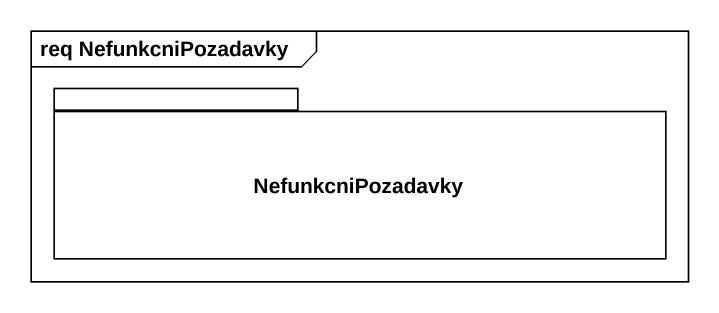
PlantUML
@startuml
mainframe req NefunkcniPozadavky
package NefunkcniPozadavky {
}
@enduml
